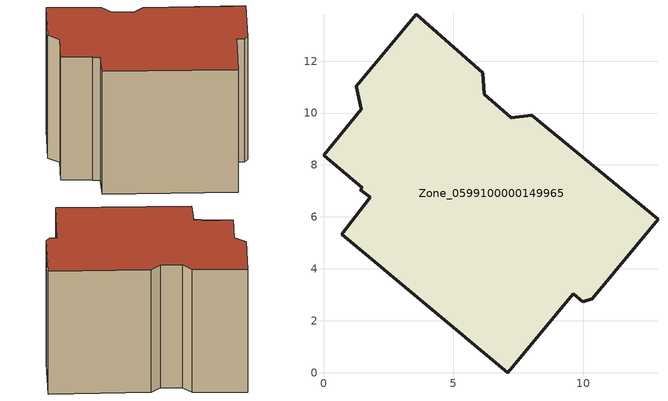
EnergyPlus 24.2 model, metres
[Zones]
Zone_0599100000149965
 floor ground (C_G): 9.99,2.73 9.61,3.04 7.09,0 0.7,5.33 1.79,6.76 1.42,7.04 1.48,7.13 0,8.37 1.45,10.14 1.26,11.04 3.58,13.8 6.13,11.56 6.18,10.72 7.22,9.83 8.01,9.91 12.88,5.91 10.35,2.84 z0
 wall outside (C_F): 9.61,3.04 9.99,2.73 10.35,2.84 12.88,5.91 8.01,9.91 7.22,9.83 6.18,10.72 6.13,11.56 3.58,13.8 1.26,11.04 1.45,10.14 0,8.37 1.48,7.13 1.42,7.04 1.79,6.76 0.7,5.33 7.09,0 9.61,3.04 z0:8.5
 roof outside (C_R): 0.7,5.33 7.09,0 9.61,3.04 9.99,2.73 10.35,2.84 12.88,5.91 8.01,9.91 7.22,9.83 6.18,10.72 6.13,11.56 3.58,13.8 1.26,11.04 1.45,10.14 0,8.37 1.48,7.13 1.42,7.04 1.79,6.76 z8.5
[BUILDING]
Pand.0599100000149965: North Axis=0; Terrain=City; Loads Convergence Tolerance Value=0.04; Temperature Convergence Tolerance Value=0.4; Solar Distribution=FullExterior; Maximum Number of Warmup Days=25; Minimum Number of Warmup Days=1
[Site:Location]
Rotterdam.The.Hague.AP_ZH_NLD Design_Conditions: Latitude=51.96; Longitude=4.45; Time Zone=1; Elevation=-4.5
[SITE:GROUNDTEMPERATURE:BUILDINGSURFACE]
18, 18, 18, 18, 18, 18, 18, 18, 18, 18, 18, 18
[MATERIAL] Thermal Absorptance=0.9; Solar Absorptance=0.7; Visible Absorptance=0.7
Name | Roughness | Thickness | Conductivity | Density | Specific Heat
G.TC.1946 | MediumSmooth | 0.15 | 1 | 540 | 1210
F.TC.1946 | Rough | 0.3 | 0.857143 | 1920 | 840
R.TC.1946 | MediumRough | 0.2 | 0.909091 | 1500 | 1000
[CONSTRUCTION]
C_G: G.TC.1946
C_F: F.TC.1946
C_R: R.TC.1946
[ZONE]
Zone_0599100000149965: Type=1; Multiplier=1; Ceiling Height=Autocalculate; Volume=Autocalculate; Floor Area=autocalculate; Part of Total Floor Area=Yes
[ZONEINFILTRATION:DESIGNFLOWRATE]
Infil_Zone_0599100000149965: Zone or ZoneList or Space or SpaceList=Zone_0599100000149965; Schedule=AlwaysOn; Design Flow Rate Calculation Method=Flow/Area; Flow Rate per Floor Area=0.003; Constant Term Coefficient=1; Temperature Term Coefficient=0; Velocity Term Coefficient=0; Velocity Squared Term Coefficient=0
[HVACTEMPLATE:ZONE:IDEALLOADSAIRSYSTEM]
Zone_0599100000149965: Maximum Heating Supply Air Temperature=50; Minimum Cooling Supply Air Temperature=13; Maximum Heating Supply Air Humidity Ratio=0.0156; Minimum Cooling Supply Air Humidity Ratio=0.0077; Heating Limit=NoLimit; Cooling Limit=NoLimit; Dehumidification Control Type=ConstantSensibleHeatRatio; Cooling Sensible Heat Ratio=0.7; Dehumidification Setpoint=60; Humidification Control Type=None; Humidification Setpoint=30; Outdoor Air Method=None; Outdoor Air Flow Rate per Person=0.00944; Outdoor Air Flow Rate per Zone Floor Area=0; Outdoor Air Flow Rate per Zone=0; Demand Controlled Ventilation Type=None; Outdoor Air Economizer Type=NoEconomizer; Heat Recovery Type=None; Sensible Heat Recovery Effectiveness=0.7; Latent Heat Recovery Effectiveness=0.65
[ZONECONTROL:THERMOSTAT]
ThermostatControl_Zone_0599100000149965: Zone or ZoneList=Zone_0599100000149965; Control Type Schedule=DualSetpointControlType; Control 1=Thermostat_Zone_0599100000149965; Temperature Difference Between Cutout And Setpoint=0
[THERMOSTATSETPOINT:DUALSETPOINT]
Thermostat_Zone_0599100000149965: Heating Setpoint Temperature Schedule=HeatingSetpoint_Zone_0599100000149965; Cooling Setpoint Temperature Schedule=CoolingSetpoint_Zone_0599100000149965
[SCHEDULE:COMPACT]
HeatingSetpoint_Zone_0599100000149965: Through: 12/31, For: AllDays, Until: 24:00, 21
CoolingSetpoint_Zone_0599100000149965: Through: 12/31, For: AllDays, Until: 24:00, 24
DualSetpointControlType: Through: 12/31, For: AllDays, Until: 24:00, 4
AlwaysOn: Through: 12/31, For: AllDays, Until: 24:00, 1
